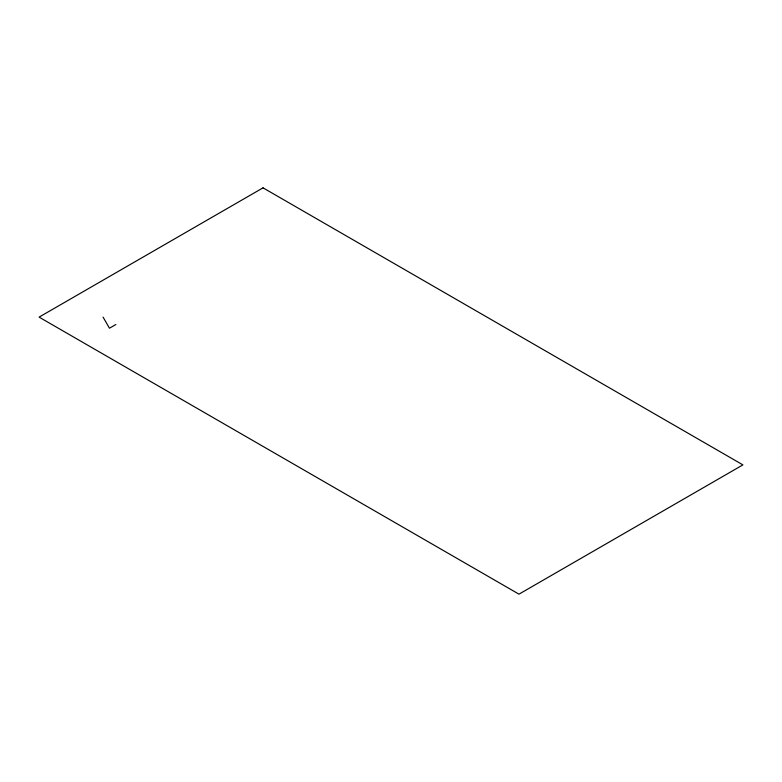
<?xml version="1.0" encoding="UTF-8"?>
<svg xmlns="http://www.w3.org/2000/svg" width="782" height="782" viewBox="0 0 782 782"><rect width="100%" height="100%" fill="white"/><g stroke="black" fill="none" stroke-linecap="round" stroke-linejoin="round"><path stroke-width="1.17" d="M115.883 324.51L109.48 328.205L103.077 317.121M263.035 187.836L39.1 317.121L518.965 594.164L742.9 464.879L263.035 187.836"/></g></svg>
